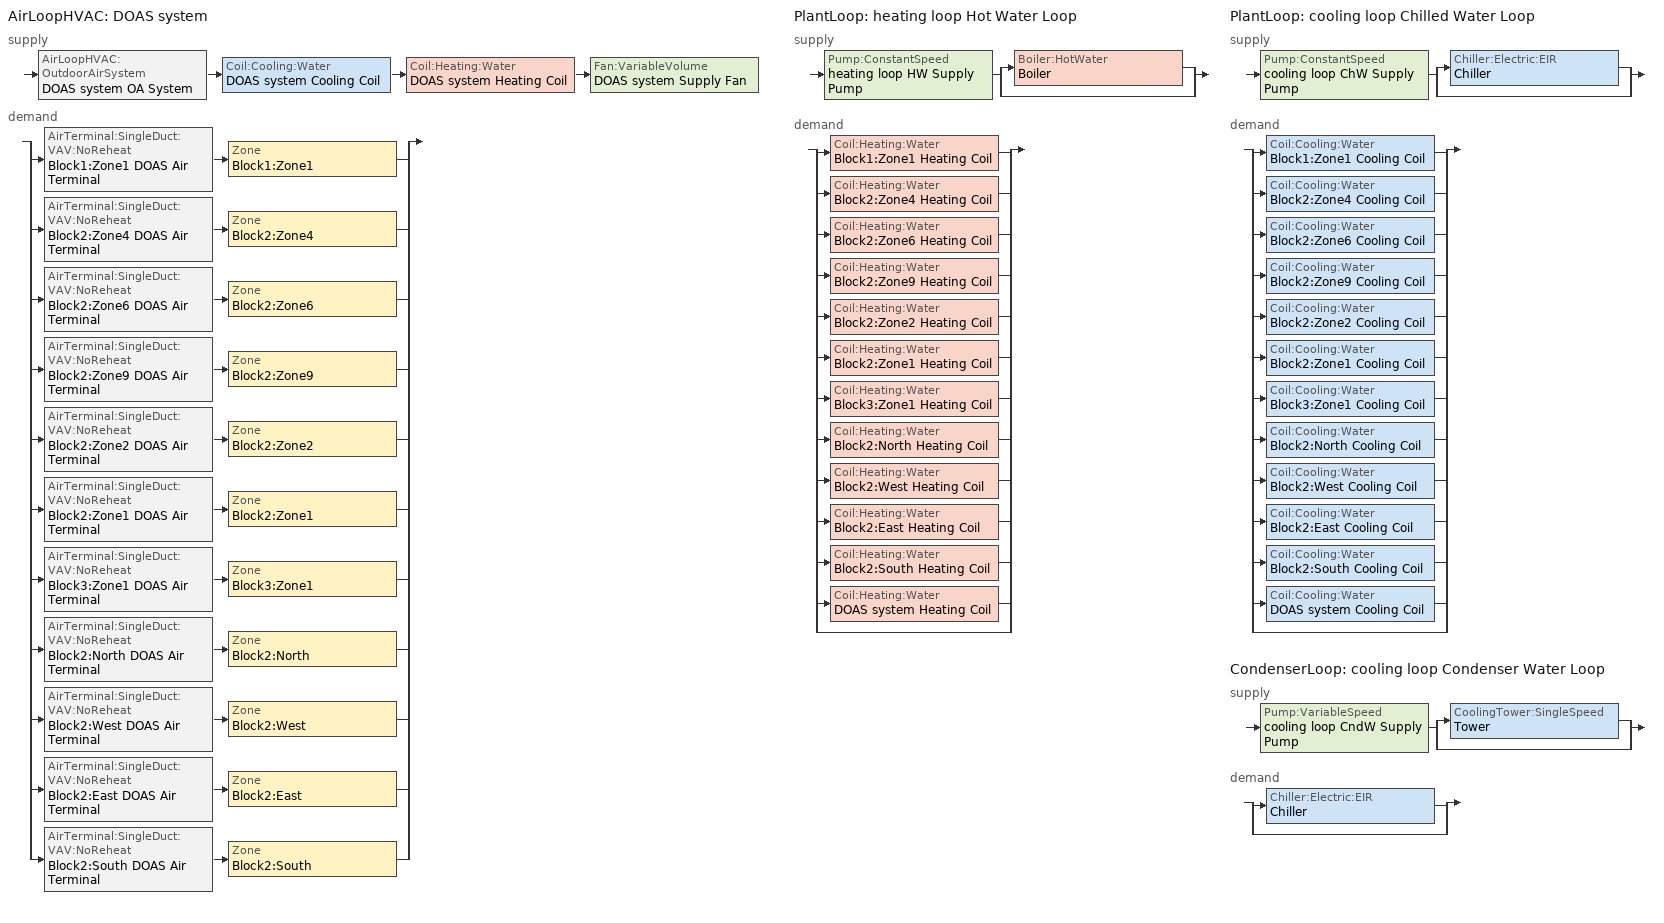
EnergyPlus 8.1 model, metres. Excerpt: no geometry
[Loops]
AirLoopHVAC 'DOAS system'
 supply: AirLoopHVAC:OutdoorAirSystem 'DOAS system OA System' > Coil:Cooling:Water 'DOAS system Cooling Coil' > Coil:Heating:Water 'DOAS system Heating Coil' > Fan:VariableVolume 'DOAS system Supply Fan'
 demand: split
  | AirTerminal:SingleDuct:VAV:NoReheat 'Block1:Zone1 DOAS Air Terminal' > Zone 'Block1:Zone1'
  | AirTerminal:SingleDuct:VAV:NoReheat 'Block2:Zone4 DOAS Air Terminal' > Zone 'Block2:Zone4'
  | AirTerminal:SingleDuct:VAV:NoReheat 'Block2:Zone6 DOAS Air Terminal' > Zone 'Block2:Zone6'
  | AirTerminal:SingleDuct:VAV:NoReheat 'Block2:Zone9 DOAS Air Terminal' > Zone 'Block2:Zone9'
  | AirTerminal:SingleDuct:VAV:NoReheat 'Block2:Zone2 DOAS Air Terminal' > Zone 'Block2:Zone2'
  | AirTerminal:SingleDuct:VAV:NoReheat 'Block2:Zone1 DOAS Air Terminal' > Zone 'Block2:Zone1'
  | AirTerminal:SingleDuct:VAV:NoReheat 'Block3:Zone1 DOAS Air Terminal' > Zone 'Block3:Zone1'
  | AirTerminal:SingleDuct:VAV:NoReheat 'Block2:North DOAS Air Terminal' > Zone 'Block2:North'
  | AirTerminal:SingleDuct:VAV:NoReheat 'Block2:West DOAS Air Terminal' > Zone 'Block2:West'
  | AirTerminal:SingleDuct:VAV:NoReheat 'Block2:East DOAS Air Terminal' > Zone 'Block2:East'
  | AirTerminal:SingleDuct:VAV:NoReheat 'Block2:South DOAS Air Terminal' > Zone 'Block2:South'
PlantLoop 'heating loop Hot Water Loop'
 supply: Pump:ConstantSpeed 'heating loop HW Supply Pump' > split
  | Boiler:HotWater 'Boiler'
  | bypass
 demand: split
  | Coil:Heating:Water 'Block1:Zone1 Heating Coil'
  | Coil:Heating:Water 'Block2:Zone4 Heating Coil'
  | Coil:Heating:Water 'Block2:Zone6 Heating Coil'
  | Coil:Heating:Water 'Block2:Zone9 Heating Coil'
  | Coil:Heating:Water 'Block2:Zone2 Heating Coil'
  | Coil:Heating:Water 'Block2:Zone1 Heating Coil'
  | Coil:Heating:Water 'Block3:Zone1 Heating Coil'
  | Coil:Heating:Water 'Block2:North Heating Coil'
  | Coil:Heating:Water 'Block2:West Heating Coil'
  | Coil:Heating:Water 'Block2:East Heating Coil'
  | Coil:Heating:Water 'Block2:South Heating Coil'
  | Coil:Heating:Water 'DOAS system Heating Coil'
  | bypass
PlantLoop 'cooling loop Chilled Water Loop'
 supply: Pump:ConstantSpeed 'cooling loop ChW Supply Pump' > split
  | Chiller:Electric:EIR 'Chiller'
  | bypass
 demand: split
  | Coil:Cooling:Water 'Block1:Zone1 Cooling Coil'
  | Coil:Cooling:Water 'Block2:Zone4 Cooling Coil'
  | Coil:Cooling:Water 'Block2:Zone6 Cooling Coil'
  | Coil:Cooling:Water 'Block2:Zone9 Cooling Coil'
  | Coil:Cooling:Water 'Block2:Zone2 Cooling Coil'
  | Coil:Cooling:Water 'Block2:Zone1 Cooling Coil'
  | Coil:Cooling:Water 'Block3:Zone1 Cooling Coil'
  | Coil:Cooling:Water 'Block2:North Cooling Coil'
  | Coil:Cooling:Water 'Block2:West Cooling Coil'
  | Coil:Cooling:Water 'Block2:East Cooling Coil'
  | Coil:Cooling:Water 'Block2:South Cooling Coil'
  | Coil:Cooling:Water 'DOAS system Cooling Coil'
  | bypass
CondenserLoop 'cooling loop Condenser Water Loop'
 supply: Pump:VariableSpeed 'cooling loop CndW Supply Pump' > split
  | CoolingTower:SingleSpeed 'Tower'
  | bypass
 demand: split
  | Chiller:Electric:EIR 'Chiller'
  | bypass
[WaterUse:Equipment] Peak Flow Rate {m3/s}=6.67e-05; Flow Rate Fraction Schedule=ShowerFlowRate; Target Temperature Schedule=DomesticHWTemperature; Hot Water Supply Temperature Schedule=DomesticHWTemperature; Sensible Fraction Schedule=ShowerSensibleFrac; Latent Fraction Schedule=ShowerLatentFrac
Name | Zone
Shower:North | Block2:North
Shower:South | Block2:South
Shower:West | Block2:West
Shower:East | Block2:East
[DesignSpecification:OutdoorAir] Outdoor Air Method=Flow/Person; Outdoor Air Flow per Person {m3/s-person}=0.0139; Outdoor Air Flow per Zone Floor Area {m3/s-m2}=0; Outdoor Air Flow per Zone {m3/s}=0
SZ DSOA Block1:Zone1; SZ DSOA Block2:Zone4; SZ DSOA Block2:Zone6; SZ DSOA Block2:Zone9; SZ DSOA Block2:Zone2; SZ DSOA Block2:Zone1; SZ DSOA Block3:Zone1; SZ DSOA Block2:North; SZ DSOA Block2:West; SZ DSOA Block2:East; SZ DSOA Block2:South
[DesignSpecification:ZoneAirDistribution] Zone Air Distribution Effectiveness in Cooling Mode=1; Zone Air Distribution Effectiveness in Heating Mode=1
SZ DSZAD Block1:Zone1; SZ DSZAD Block2:Zone4; SZ DSZAD Block2:Zone6; SZ DSZAD Block2:Zone9; SZ DSZAD Block2:Zone2; SZ DSZAD Block2:Zone1; SZ DSZAD Block3:Zone1; SZ DSZAD Block2:North; SZ DSZAD Block2:West; SZ DSZAD Block2:East; SZ DSZAD Block2:South
[Sizing:Zone] Zone Cooling Design Supply Air Temperature Input Method=SupplyAirTemperature; Zone Cooling Design Supply Air Temperature {C}=14; Zone Cooling Design Supply Air Temperature Difference {deltaC}=11.11; Zone Heating Design Supply Air Temperature Input Method=SupplyAirTemperature; Zone Heating Design Supply Air Temperature {C}=50; Zone Heating Design Supply Air Temperature Difference {deltaC}=30; Zone Cooling Design Supply Air Humidity Ratio {kgWater/kgDryAir}=0.008; Zone Heating Design Supply Air Humidity Ratio {kgWater/kgDryAir}=0.008; Cooling Design Air Flow Method=DesignDay; Cooling Design Air Flow Rate {m3/s}=0; Cooling Minimum Air Flow Fraction=0; Heating Design Air Flow Method=DesignDay; Heating Design Air Flow Rate {m3/s}=0; Heating Maximum Air Flow Fraction=0
Name | Design Specification Outdoor Air Object | Design Specification Zone Air Distribution Object
Block1:Zone1 | SZ DSOA Block1:Zone1 | SZ DSZAD Block1:Zone1
Block2:Zone4 | SZ DSOA Block2:Zone4 | SZ DSZAD Block2:Zone4
Block2:Zone6 | SZ DSOA Block2:Zone6 | SZ DSZAD Block2:Zone6
Block2:Zone9 | SZ DSOA Block2:Zone9 | SZ DSZAD Block2:Zone9
Block2:Zone2 | SZ DSOA Block2:Zone2 | SZ DSZAD Block2:Zone2
Block2:Zone1 | SZ DSOA Block2:Zone1 | SZ DSZAD Block2:Zone1
Block3:Zone1 | SZ DSOA Block3:Zone1 | SZ DSZAD Block3:Zone1
Block2:North | SZ DSOA Block2:North | SZ DSZAD Block2:North
Block2:West | SZ DSOA Block2:West | SZ DSZAD Block2:West
Block2:East | SZ DSOA Block2:East | SZ DSZAD Block2:East
Block2:South | SZ DSOA Block2:South | SZ DSZAD Block2:South
[Sizing:System]
DOAS system: Type of Load to Size On=VentilationRequirement; Design Outdoor Air Flow Rate {m3/s}=autosize; Minimum System Air Flow Ratio=1; Preheat Design Temperature {C}=2; Preheat Design Humidity Ratio {kgWater/kgDryAir}=0.008; Precool Design Temperature {C}=11; Precool Design Humidity Ratio {kgWater/kgDryAir}=0.008; Central Cooling Design Supply Air Temperature {C}=12.8; Central Heating Design Supply Air Temperature {C}=12.2; Sizing Option=NonCoincident; 100% Outdoor Air in Cooling=Yes; 100% Outdoor Air in Heating=Yes; Central Cooling Design Supply Air Humidity Ratio {kgWater/kgDryAir}=0.00924; Central Heating Design Supply Air Humidity Ratio {kgWater/kgDryAir}=0.003; Cooling Design Air Flow Method=DesignDay; Cooling Design Air Flow Rate {m3/s}=0; Heating Design Air Flow Method=DesignDay; Heating Design Air Flow Rate {m3/s}=0; System Outdoor Air Method=ZoneSum
[Sizing:Plant]
Name | Loop Type | Design Loop Exit Temperature {C} | Loop Design Temperature Difference {deltaC}
heating loop Hot Water Loop | Heating | 82 | 11
cooling loop Chilled Water Loop | Cooling | 7.22 | 6.67
cooling loop Condenser Water Loop | Condenser | 29.4 | 5.6
[ZoneControl:Thermostat] Control Type Schedule=HVACTemplate-Always 4; Control 1=zone control Dual SP Control
Name | Zone or ZoneList
Block1:Zone1 Thermostat | Block1:Zone1
Block2:Zone4 Thermostat | Block2:Zone4
Block2:Zone6 Thermostat | Block2:Zone6
Block2:Zone9 Thermostat | Block2:Zone9
Block2:Zone2 Thermostat | Block2:Zone2
Block2:Zone1 Thermostat | Block2:Zone1
Block3:Zone1 Thermostat | Block3:Zone1
Block2:North Thermostat | Block2:North
Block2:West Thermostat | Block2:West
Block2:East Thermostat | Block2:East
Block2:South Thermostat | Block2:South
[ThermostatSetpoint:DualSetpoint]
zone control Dual SP Control: Heating Setpoint Temperature Schedule=Heating SP Sch; Cooling Setpoint Temperature Schedule=Cooling SP Sch
[ZoneHVAC:FourPipeFanCoil] Availability Schedule=HVACTemplate-Always 1; Capacity Control Method=CyclingFan; Maximum Supply Air Flow Rate {m3/s}=autosize; Low Speed Supply Air Flow Ratio=0.33; Medium Speed Supply Air Flow Ratio=0.66; Maximum Outdoor Air Flow Rate {m3/s}=0; Maximum Cold Water Flow Rate {m3/s}=autosize; Minimum Cold Water Flow Rate {m3/s}=0; Cooling Convergence Tolerance=0.001; Maximum Hot Water Flow Rate {m3/s}=autosize; Minimum Hot Water Flow Rate {m3/s}=0; Heating Convergence Tolerance=0.001
Name | Supply Air Fan | Cooling Coil | Heating Coil
Block1:Zone1 Fan Coil | Block1:Zone1 Supply Fan | Block1:Zone1 Cooling Coil | Block1:Zone1 Heating Coil
Block2:Zone4 Fan Coil | Block2:Zone4 Supply Fan | Block2:Zone4 Cooling Coil | Block2:Zone4 Heating Coil
Block2:Zone6 Fan Coil | Block2:Zone6 Supply Fan | Block2:Zone6 Cooling Coil | Block2:Zone6 Heating Coil
Block2:Zone9 Fan Coil | Block2:Zone9 Supply Fan | Block2:Zone9 Cooling Coil | Block2:Zone9 Heating Coil
Block2:Zone2 Fan Coil | Block2:Zone2 Supply Fan | Block2:Zone2 Cooling Coil | Block2:Zone2 Heating Coil
Block2:Zone1 Fan Coil | Block2:Zone1 Supply Fan | Block2:Zone1 Cooling Coil | Block2:Zone1 Heating Coil
Block3:Zone1 Fan Coil | Block3:Zone1 Supply Fan | Block3:Zone1 Cooling Coil | Block3:Zone1 Heating Coil
Block2:North Fan Coil | Block2:North Supply Fan | Block2:North Cooling Coil | Block2:North Heating Coil
Block2:West Fan Coil | Block2:West Supply Fan | Block2:West Cooling Coil | Block2:West Heating Coil
Block2:East Fan Coil | Block2:East Supply Fan | Block2:East Cooling Coil | Block2:East Heating Coil
Block2:South Fan Coil | Block2:South Supply Fan | Block2:South Cooling Coil | Block2:South Heating Coil
[AirTerminal:SingleDuct:VAV:NoReheat] Availability Schedule=HVACTemplate-Always 1; Maximum Air Flow Rate {m3/s}=autosize; Zone Minimum Air Flow Input Method=Constant; Constant Minimum Air Flow Fraction=1
Block1:Zone1 DOAS Air Terminal; Block2:Zone4 DOAS Air Terminal; Block2:Zone6 DOAS Air Terminal; Block2:Zone9 DOAS Air Terminal; Block2:Zone2 DOAS Air Terminal; Block2:Zone1 DOAS Air Terminal; Block3:Zone1 DOAS Air Terminal; Block2:North DOAS Air Terminal; Block2:West DOAS Air Terminal; Block2:East DOAS Air Terminal; Block2:South DOAS Air Terminal
[Zone equipment]
Block1:Zone1: Block1:Zone1 DOAS Air Terminal, Block1:Zone1 Fan Coil
Block2:Zone4: Block2:Zone4 DOAS Air Terminal, Block2:Zone4 Fan Coil
Block2:Zone6: Block2:Zone6 DOAS Air Terminal, Block2:Zone6 Fan Coil
Block2:Zone9: Block2:Zone9 DOAS Air Terminal, Block2:Zone9 Fan Coil
Block2:Zone2: Block2:Zone2 DOAS Air Terminal, Block2:Zone2 Fan Coil
Block2:Zone1: Block2:Zone1 DOAS Air Terminal, Block2:Zone1 Fan Coil
Block3:Zone1: Block3:Zone1 DOAS Air Terminal, Block3:Zone1 Fan Coil
Block2:North: Block2:North DOAS Air Terminal, Block2:North Fan Coil
Block2:West: Block2:West DOAS Air Terminal, Block2:West Fan Coil
Block2:East: Block2:East DOAS Air Terminal, Block2:East Fan Coil
Block2:South: Block2:South DOAS Air Terminal, Block2:South Fan Coil
[Fan:VariableVolume]
DOAS system Supply Fan: Availability Schedule=FanAvailSched; Fan Total Efficiency=0.7; Pressure Rise {Pa}=1000; Maximum Flow Rate {m3/s}=autosize; Fan Power Minimum Flow Rate Input Method=Fraction; Fan Power Minimum Flow Fraction=0; Motor Efficiency=0.9; Motor In Airstream Fraction=1; Fan Power Coefficient 1=0.00153024; Fan Power Coefficient 2=0.00520806; Fan Power Coefficient 3=1.10862; Fan Power Coefficient 4=-0.116356; Fan Power Coefficient 5=0
[Fan:OnOff] Availability Schedule=HVACTemplate-Always 1; Fan Total Efficiency=0.7; Pressure Rise {Pa}=75; Maximum Flow Rate {m3/s}=autosize; Motor Efficiency=0.9; Motor In Airstream Fraction=1
Block1:Zone1 Supply Fan; Block2:Zone4 Supply Fan; Block2:Zone6 Supply Fan; Block2:Zone9 Supply Fan; Block2:Zone2 Supply Fan; Block2:Zone1 Supply Fan; Block3:Zone1 Supply Fan; Block2:North Supply Fan; Block2:West Supply Fan; Block2:East Supply Fan; Block2:South Supply Fan
[Coil:Cooling:Water] Design Water Flow Rate {m3/s}=autosize; Design Air Flow Rate {m3/s}=autosize; Design Inlet Water Temperature {C}=autosize; Design Inlet Air Temperature {C}=autosize; Design Outlet Air Temperature {C}=autosize; Design Inlet Air Humidity Ratio {kgWater/kgDryAir}=autosize; Design Outlet Air Humidity Ratio {kgWater/kgDryAir}=autosize; Type of Analysis=SimpleAnalysis; Heat Exchanger Configuration=CrossFlow
Name | Availability Schedule
Block1:Zone1 Cooling Coil; Block2:Zone4 Cooling Coil; Block2:Zone6 Cooling Coil; Block2:Zone9 Cooling Coil; Block2:Zone2 Cooling Coil; Block2:Zone1 Cooling Coil; Block3:Zone1 Cooling Coil; Block2:North Cooling Coil; Block2:West Cooling Coil; Block2:East Cooling Coil; Block2:South Cooling Coil | CoolAvailSch
DOAS system Cooling Coil | FanAvailSched
[Coil:Heating:Water] U-Factor Times Area Value {W/K}=autosize; Maximum Water Flow Rate {m3/s}=autosize; Performance Input Method=UFactorTimesAreaAndDesignWaterFlowRate; Rated Capacity {W}=autosize; Rated Inlet Water Temperature {C}=82.2; Rated Inlet Air Temperature {C}=16.6; Rated Outlet Water Temperature {C}=71.1; Rated Outlet Air Temperature {C}=32.2
Name | Availability Schedule | Rated Ratio for Air and Water Convection
Block1:Zone1 Heating Coil; Block2:Zone4 Heating Coil; Block2:Zone6 Heating Coil; Block2:Zone9 Heating Coil; Block2:Zone2 Heating Coil; Block2:Zone1 Heating Coil; Block3:Zone1 Heating Coil; Block2:North Heating Coil; Block2:West Heating Coil; Block2:East Heating Coil; Block2:South Heating Coil | HeatAvailSch | 0.5
DOAS system Heating Coil | HVACTemplate-Always 1
[Controller:WaterCoil] Control Variable=Temperature; Actuator Variable=Flow; Controller Convergence Tolerance {deltaC}=autosize; Maximum Actuated Flow {m3/s}=autosize; Minimum Actuated Flow {m3/s}=0
Name | Action
DOAS system Cooling Coil Controller | Reverse
DOAS system Heating Coil Controller | Normal
[Controller:OutdoorAir]
DOAS system OA Controller: Minimum Outdoor Air Flow Rate {m3/s}=autosize; Maximum Outdoor Air Flow Rate {m3/s}=autosize; Economizer Control Type=NoEconomizer; Economizer Control Action Type=ModulateFlow; Lockout Type=NoLockout; Minimum Limit Type=ProportionalMinimum
[AirLoopHVAC]
DOAS system: Design Supply Air Flow Rate {m3/s}=autosize
[Pump:VariableSpeed]
cooling loop CndW Supply Pump: Rated Flow Rate {m3/s}=autosize; Rated Pump Head {Pa}=179352; Rated Power Consumption {W}=autosize; Motor Efficiency=0.9; Fraction of Motor Inefficiencies to Fluid Stream=0; Coefficient 1 of the Part Load Performance Curve=0; Coefficient 2 of the Part Load Performance Curve=0; Coefficient 3 of the Part Load Performance Curve=1; Coefficient 4 of the Part Load Performance Curve=0; Minimum Flow Rate {m3/s}=0; Pump Control Type=Intermittent; Pump Flow Rate Schedule=FanAvailSched
[Pump:ConstantSpeed] Rated Flow Rate {m3/s}=autosize; Rated Pump Head {Pa}=179352; Rated Power Consumption {W}=autosize; Motor Efficiency=0.9; Fraction of Motor Inefficiencies to Fluid Stream=0; Pump Control Type=Intermittent; Pump Flow Rate Schedule=FanAvailSched
heating loop HW Supply Pump; cooling loop ChW Supply Pump
[Boiler:HotWater]
Boiler: Fuel Type=NaturalGas; Nominal Capacity {W}=autosize; Nominal Thermal Efficiency=0.8; Efficiency Curve Temperature Evaluation Variable=LeavingBoiler; Normalized Boiler Efficiency Curve=Boiler Efficiency Curve; Design Water Outlet Temperature {C}=81; Design Water Flow Rate {m3/s}=autosize; Minimum Part Load Ratio=0; Maximum Part Load Ratio=1.1; Optimum Part Load Ratio=1; Water Outlet Upper Temperature Limit {C}=100; Boiler Flow Mode=ConstantFlow; Parasitic Electric Load {W}=0; Sizing Factor=1
[Chiller:Electric:EIR]
Chiller: Reference Capacity {W}=autosize; Reference COP {W/W}=4.5; Reference Leaving Chilled Water Temperature {C}=6.67; Reference Entering Condenser Fluid Temperature {C}=29.4; Reference Chilled Water Flow Rate {m3/s}=autosize; Reference Condenser Fluid Flow Rate {m3/s}=autosize; Cooling Capacity Function of Temperature Curve=Chiller CentCapFT; Electric Input to Cooling Output Ratio Function of Temperature Curve=Chiller CentEIRFT; Electric Input to Cooling Output Ratio Function of Part Load Ratio Curve=Chiller CentEIRFPLR; Minimum Part Load Ratio=0; Maximum Part Load Ratio=1; Optimum Part Load Ratio=1; Minimum Unloading Ratio=0.25; Condenser Type=WaterCooled; Condenser Fan Power Ratio {W/W}=0; Fraction of Compressor Electric Consumption Rejected by Condenser=1; Leaving Chilled Water Lower Temperature Limit {C}=5; Chiller Flow Mode=ConstantFlow; Design Heat Recovery Water Flow Rate {m3/s}=0; Sizing Factor=1
[CoolingTower:SingleSpeed]
Tower: Design Water Flow Rate {m3/s}=autosize; Design Air Flow Rate {m3/s}=autosize; Design Fan Power {W}=autosize; Design U-Factor Times Area Value {W/K}=autosize; Free Convection Air Flow Rate {m3/s}=autocalculate; Free Convection U-Factor Times Area Value {W/K}=autocalculate; Performance Input Method=UFactorTimesAreaAndDesignWaterFlowRate; Free Convection Capacity {W}=autocalculate; Evaporation Loss Mode=SaturatedExit; Drift Loss Percent {percent}=0.008; Blowdown Calculation Mode=ConcentrationRatio; Blowdown Concentration Ratio=3; Capacity Control=FanCycling; Sizing Factor=1
[PlantLoop] Fluid Type=Water; Maximum Loop Flow Rate {m3/s}=autosize; Minimum Loop Flow Rate {m3/s}=0; Plant Loop Volume {m3}=autosize; Load Distribution Scheme=Sequential; Plant Loop Demand Calculation Scheme=SingleSetpoint
Name | Plant Equipment Operation Scheme | Maximum Loop Temperature {C} | Minimum Loop Temperature {C} | Common Pipe Simulation
heating loop Hot Water Loop | heating loop Operation | 100 | 10
cooling loop Chilled Water Loop | cooling loop Chiller Operation | 98 | 1 | None
[CondenserLoop]
cooling loop Condenser Water Loop: Fluid Type=Water; Condenser Equipment Operation Scheme=cooling loop Condenser Operation; Maximum Loop Temperature {C}=80; Minimum Loop Temperature {C}=5; Maximum Loop Flow Rate {m3/s}=autosize; Minimum Loop Flow Rate {m3/s}=0; Condenser Loop Volume {m3}=autosize; Load Distribution Scheme=Sequential
[PlantEquipmentList]
heating loop All Equipment: Boiler
cooling loop All Chillers: Chiller
[CondenserEquipmentList]
cooling loop All Condensers: Tower
[PlantEquipmentOperation:CoolingLoad] Load Range 1 Lower Limit {W}=0; Load Range 1 Upper Limit {W}=1000000000000000
Name | Range 1 Equipment List
cooling loop Chiller Operation All Hours | cooling loop All Chillers
cooling loop Condenser Operation All Hours | cooling loop All Condensers
[PlantEquipmentOperation:HeatingLoad]
heating loop Operation All Hours: Load Range 1 Lower Limit {W}=0; Load Range 1 Upper Limit {W}=1000000000000000; Range 1 Equipment List=heating loop All Equipment
[PlantEquipmentOperationSchemes] Control Scheme 1 Schedule=HVACTemplate-Always 1
Name | Control Scheme 1
heating loop Operation | heating loop Operation All Hours
cooling loop Chiller Operation | cooling loop Chiller Operation All Hours
[CondenserEquipmentOperationSchemes]
cooling loop Condenser Operation: Control Scheme 1=cooling loop Condenser Operation All Hours; Control Scheme 1 Schedule=HVACTemplate-Always 1
[SetpointManager:Scheduled] Control Variable=Temperature
Name | Schedule | Setpoint Node or NodeList
DOAS system Cooling Supply Air Temp Manager | HVACTemplate-Always 12.8 | DOAS system Supply Fan Outlet
DOAS system Heating Supply Air Temp Manager | HVACTemplate-Always 12.2 | DOAS system Supply Path Inlet
[SetpointManager:MixedAir] Control Variable=Temperature
Name | Setpoint Node or NodeList
DOAS system Cooling Coil Air Temp Manager | DOAS system Cooling Setpoint Nodes
DOAS system Heating Coil Air Temp Manager | DOAS system Heating Coil Outlet
[Schedule:Compact]
Heating SP Sch: Through: 31 Dec, For:WinterDesignDay, Until: 24:00, 20, For: AllOtherDays, Until: 6:00, 20, Until: 22:00, 20, Until: 24:00, 20
Cooling SP Sch: Through:12/31, For:SummerDesignDay, Until: 24:00, 24, For: AllOtherDays, Until: 6:00, 24, Until: 22:00, 24, Until: 24:00, 24
HeatAvailSch; CoolAvailSch: Through: 4/30, For: AllDays, Until: 24:00, 1, Through: 10/31, For: AllDays, Until: 24:00, 1, Through: 12/31, For: AllDays, Until: 24:00, 1
FanAvailSched; HVACTemplate-Always 1: Through: 12/31, For: AllDays, Until: 24:00, 1
HVACTemplate-Always 4: Through: 12/31, For: AllDays, Until: 24:00, 4
HVACTemplate-Always 12.8: Through: 12/31, For: AllDays, Until: 24:00, 12.8
HVACTemplate-Always 12.2: Through: 12/31, For: AllDays, Until: 24:00, 12.2
ShowerFlowRate: Through: 12/31, For: AllDays, Until: 6:00, 0, Until: 7:00, .25, Until: 20:00, 0, Until: 21:00, .25, Until: 24:00, 0
DomesticHWTemperature: Through: 12/31, For: AllDays, Until: 24:00, 42
ShowerSensibleFrac: Through: 12/31, For: AllDays, Until: 24:00, .1
ShowerLatentFrac: Through: 12/31, For: AllDays, Until: 24:00, .9
[Curve:Quadratic] Minimum Value of x=0; Maximum Value of x=1
Name | Coefficient1 Constant | Coefficient2 x | Coefficient3 x**2
Boiler Efficiency Curve | 0.97 | 0.0633 | -0.0333
Chiller CentEIRFPLR | 0.222903 | 0.313387 | 0.46371
[Curve:Biquadratic] Minimum Value of x=5; Maximum Value of x=10; Minimum Value of y=24; Maximum Value of y=35
Name | Coefficient1 Constant | Coefficient2 x | Coefficient3 x**2 | Coefficient4 y | Coefficient5 y**2 | Coefficient6 x*y
Chiller CentCapFT | 0.257896 | 0.0389016 | -0.00021708 | 0.0468684 | -0.00094284 | -0.00034344
Chiller CentEIRFT | 0.933884 | -0.058212 | 0.00450036 | 0.00243 | 0.000486 | -0.001215
